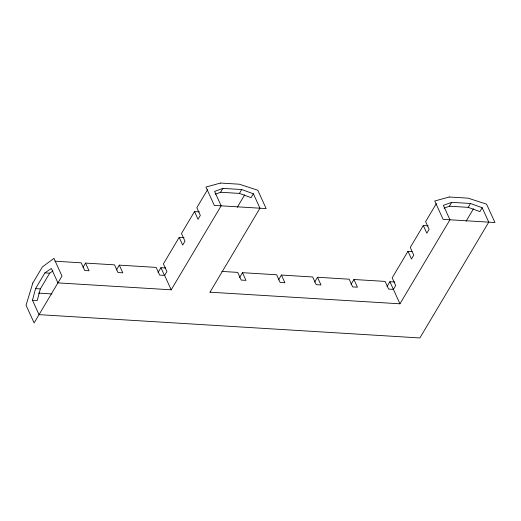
<?xml version="1.0" encoding="UTF-8"?>
<svg xmlns="http://www.w3.org/2000/svg" width="521" height="521" viewBox="0 0 521 521"><rect width="100%" height="100%" fill="white"/><g stroke="black" fill="none" stroke-linecap="round" stroke-linejoin="round"><path stroke-width="0.78" d="M210.002 292.19L399.965 303.808L449.955 219.777L443.384 205.365L451.707 202.337L470.502 203.483L482.185 207.736L488.757 222.148L419.874 337.947L39.029 314.645L32.465 300.233L35.558 288.601L44.91 272.88L51.358 268.471L57.929 282.883L171.201 289.813L164.629 275.401L166.909 271.578L163.399 263.88L179.172 237.361L184.024 237.654M52.914 270.966L49.69 273.173L40.338 288.894L37.238 300.526L32.465 300.233M83.047 267.221L85.516 263.079L114.522 264.85L118.033 272.548L122.806 272.841L119.296 265.143L156.157 267.397L159.667 275.095L164.441 275.388L160.93 267.69L165.756 267.983M116.424 269.976L119.296 265.143M158.058 272.522L160.93 267.69M199.367 211.865L194.515 211.565L181.477 233.493L184.981 241.19L182.682 245.059L179.172 237.361M207.547 189.67L196.821 207.697L200.331 215.394L198.026 219.263L194.515 211.565M215.316 194.183L220.611 192.256L222.91 188.387L241.711 189.54L253.388 193.792L259.959 208.205L209.97 292.235M171.175 289.858L221.158 205.828L214.593 191.415L222.91 188.387M220.611 192.256L239.406 193.408L241.711 189.54M237.27 207.293L244.694 194.815M253.388 193.792L251.089 197.661L239.406 193.408M239.601 277.511L242.473 272.678L276.631 274.769L280.142 282.467L284.915 282.76L281.412 275.062L312.698 276.977L316.208 284.674L320.988 284.967L317.478 277.263L349.148 279.204L352.652 286.902L357.432 287.195L353.922 279.497L385.117 281.405L388.62 289.103L393.401 289.396L395.7 285.528L392.189 277.823L407.969 251.304L412.013 251.552M278.533 279.894L281.412 275.062M314.599 282.102L317.478 277.263M351.043 284.329L353.922 279.497M387.012 286.53L389.89 281.698L394.742 281.991M428.164 225.808L423.312 225.508L410.268 247.436L413.778 255.134L411.479 259.002L407.969 251.304M436.337 203.613L425.611 221.64L429.122 229.344L426.823 233.213L423.312 225.508M444.107 208.133L449.408 206.205L451.707 202.337M449.408 206.205L468.203 207.351L470.502 203.483M466.061 221.243L473.491 208.758M482.185 207.736L479.887 211.604L468.203 207.351M55.005 261.21L81.185 262.812L84.695 270.51L89.019 270.777L85.516 263.079M221.809 271.415L237.7 272.385L241.21 280.083L245.984 280.376L242.473 272.678M44.91 272.88L49.69 273.173M35.558 288.601L40.338 288.894M38.489 293.121L51.976 293.942M389.89 281.698L399.965 303.808M32.816 283.027L26.05 305.247L34.106 322.929L61.986 276.058L53.93 258.377L42.383 266.947L32.816 283.027M220.455 183.053L205.951 187.059L214.313 205.411L266.153 208.582L257.791 190.23L239.289 184.206L220.455 183.053M449.252 197.003L434.742 201.002L443.111 219.361L494.95 222.532L486.588 204.173L468.086 198.156L449.252 197.003"/></g></svg>
